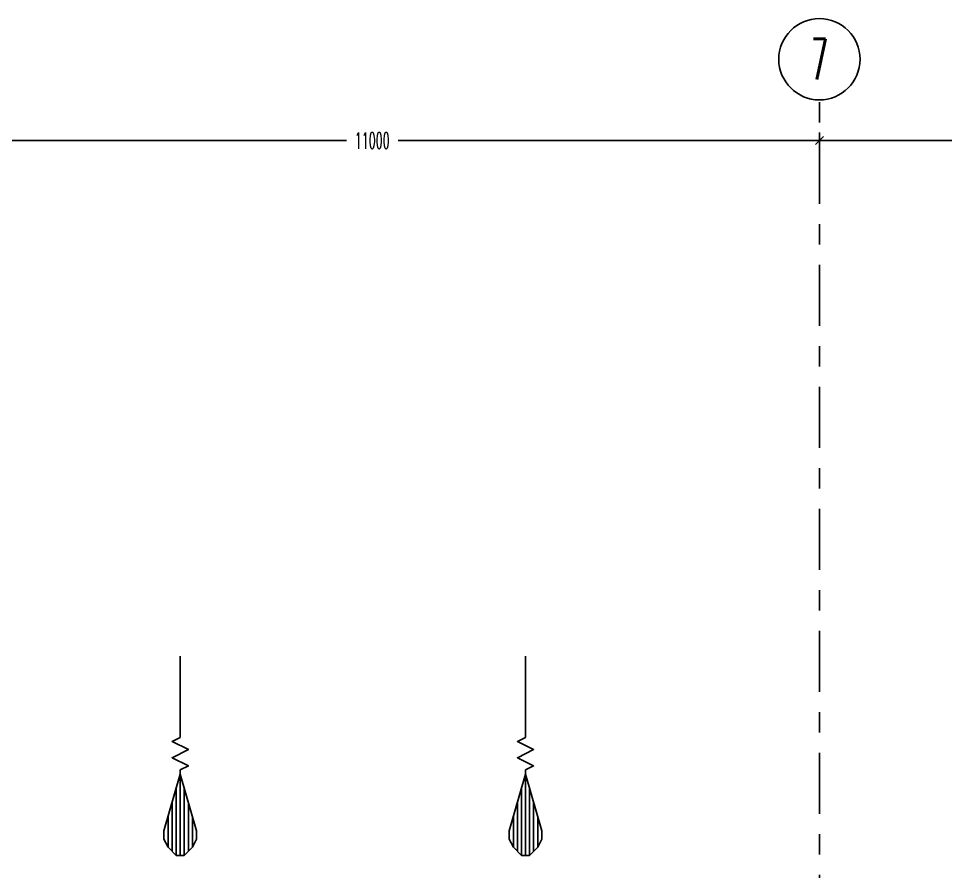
# Model space of a CAD drawing. Extents: x -15993 to 86771, y -21965 to 41866.
# Drawn here: x 51250 to 62650, y 15293 to 25777 of the extents above; entities that cross this region are included whole.
import ezdxf
from ezdxf.enums import TextEntityAlignment as Align

# ---------------------------------------------------------------- set-up
doc = ezdxf.new("R2010")
doc.units = 0
doc.header["$LTSCALE"] = 100
doc.header["$MEASUREMENT"] = 0
doc.header["$PDMODE"] = 3
doc.header["$PDSIZE"] = -5
doc.linetypes.add('X030--AG$0$CENTER', pattern=[15, 7.5, -2.5, 2.5, -2.5])
doc.layers.get('0').update_dxf_attribs({"color": 8, "linetype": 'CONTINUOUS'})
doc.layers.get('DEFPOINTS').update_dxf_attribs({"color": 8, "linetype": 'CONTINUOUS'})
for name, color, linetype in [('030--', 8, 'CONTINUOUS'), ('930--', 8, 'CONTINUOUS'), ('X030--AG$0$000-D', 8, 'CONTINUOUS'), ('X030--AG$0$030--', 8, 'CONTINUOUS')]:
    doc.layers.add(name, color=color, linetype=linetype)
doc.styles.add('ROMANS_5', font='romans.shx', dxfattribs={"width": 0.5})
doc.styles.add('X030--AG$0$ROMANS_5', font='ROMANS.SHX', dxfattribs={"width": 0.5})
doc.dimstyles.new('100', dxfattribs={"dimscale": 100, "dimtxt": 2, "dimasz": 0, "dimexe": 1, "dimexo": 5, "dimgap": 1, "dimtad": 0, "dimrnd": 1, "dimdsep": 46, "dimtxsty": 'ROMANS_5', "dimtsz": 0.5, "dimcen": 1, "dimdle": 1, "dimadec": 0, "dimazin": 0, "dimtfac": 1, "dimtix": 1, "dimtofl": 0, "dimtmove": 2, "dimatfit": 3, "dimfxl": 1, "dimtolj": 1, "dimarcsym": 0})

# ---------------------------------------------------------------- blocks, each defined once
blk = doc.blocks.new('*X61')
at = {"color": 0}
for p, q in [((79, 6), (94, 6)), ((58, 0), (98, 0)), ((65, 2), (98, 2)), ((72, 4), (96, 4)), ((65, -2), (98, -2)), ((72, -4), (96, -4)), ((79, -6), (94, -6))]:
    blk.add_line(p, q, dxfattribs=at)
blk = doc.blocks.new('ZSLP')
at = {"layer": '930--'}
blk.add_lwpolyline([(378, -262), (378, -4262), (-22, -4462), (778, -4862), (-22, -5262), (778, -5662), (378, -5862), (378, -6062)], dxfattribs=at)
blk.add_lwpolyline([(-222, -9662), (-422, -9262), (-422, -8862), (378, -6062), (1178, -8862), (1178, -9262), (978, -9662), (578, -10062), (178, -10062)], close=True, dxfattribs=at)
at = {"layer": '930--', "xscale": 100, "yscale": 100, "zscale": 100, "rotation": 270}
blk.add_blockref('*X61', (378, -262), dxfattribs=at)
blk = doc.blocks.new('*D763')
at = {"layer": 'DEFPOINTS', "color": 0, "transparency": 16777216}
for p in [(61100, 24277), (50100, 23677), (61100, 23677)]:
    blk.add_point(p, dxfattribs=at)
at = {"layer": 'X030--AG$0$000-D', "color": 0, "lineweight": -2, "transparency": 16777216}
for p, q in [((50050, 24227), (50150, 24327)), ((50100, 24177), (50100, 24377)), ((61050, 24227), (61150, 24327)), ((61100, 24177), (61100, 24377)), ((50000, 24277), (55283, 24277)), ((61200, 24277), (55917, 24277))]:
    blk.add_line(p, q, dxfattribs=at)
at = {"layer": 'X030--AG$0$000-D', "color": 0, "transparency": 16777216, "insert": (55600, 24277), "char_height": 200, "attachment_point": 5, "style": 'ROMANS_5'}
blk.add_mtext('\\A1;11000', dxfattribs=at)
blk = doc.blocks.new('*D765')
at = {"layer": 'DEFPOINTS', "color": 0, "transparency": 16777216}
for p in [(71300, 24277), (61100, 23677), (71300, 23677)]:
    blk.add_point(p, dxfattribs=at)
at = {"layer": 'X030--AG$0$000-D', "color": 0, "lineweight": -2, "transparency": 16777216}
for p, q in [((61050, 24227), (61150, 24327)), ((61100, 24177), (61100, 24377)), ((71250, 24227), (71350, 24327)), ((71300, 24177), (71300, 24377)), ((61000, 24277), (65883, 24277)), ((71400, 24277), (66517, 24277))]:
    blk.add_line(p, q, dxfattribs=at)
at = {"layer": 'X030--AG$0$000-D', "color": 0, "transparency": 16777216, "insert": (66200, 24277), "char_height": 200, "attachment_point": 5, "style": 'ROMANS_5'}
blk.add_mtext('\\A1;10200', dxfattribs=at)

msp = doc.modelspace()

# ---------------------------------------------------------------- linework, layer by layer
at = {"layer": '030--', "color": 8}
msp.add_circle((61100, 25276.757), 500, dxfattribs=at)
at = {"layer": 'X030--AG$0$030--', "linetype": 'X030--AG$0$CENTER'}
msp.add_line((61100, -15500), (61100, 24776.757), dxfattribs=at)

# ---------------------------------------------------------------- block references
at = {"layer": '930--', "xscale": 0.25, "yscale": 0.25, "zscale": 0.25}
for p in [(53144.052, 18006.49), (57390.931, 18006.49)]:
    msp.add_blockref('ZSLP', p, dxfattribs=at)

# ---------------------------------------------------------------- texts
at = {"layer": '030--', "color": 8, "linetype": 'Continuous', "style": 'X030--AG$0$ROMANS_5', "width": 0.5}
msp.add_text('7', height=500, dxfattribs=at).set_placement((61100, 25276.757), align=Align.MIDDLE)

# ---------------------------------------------------------------- dimensions: what is measured, and where the dimension line sits
at = {"layer": 'X030--AG$0$000-D'}
for base, p1, p2, picture, middle in [((61100, 24276.757), (50100, 23676.757), (61100, 23676.757), '*D763', (55600, 24276.757)), ((71300, 24276.757), (61100, 23676.757), (71300, 23676.757), '*D765', (66200, 24276.757))]:
    dim = msp.add_linear_dim(base=base, p1=p1, p2=p2, dimstyle='100', dxfattribs=at)
    dim.commit()
    dim.dimension.update_dxf_attribs({"geometry": picture, "text_midpoint": middle})

doc.saveas('drawing.dxf')
